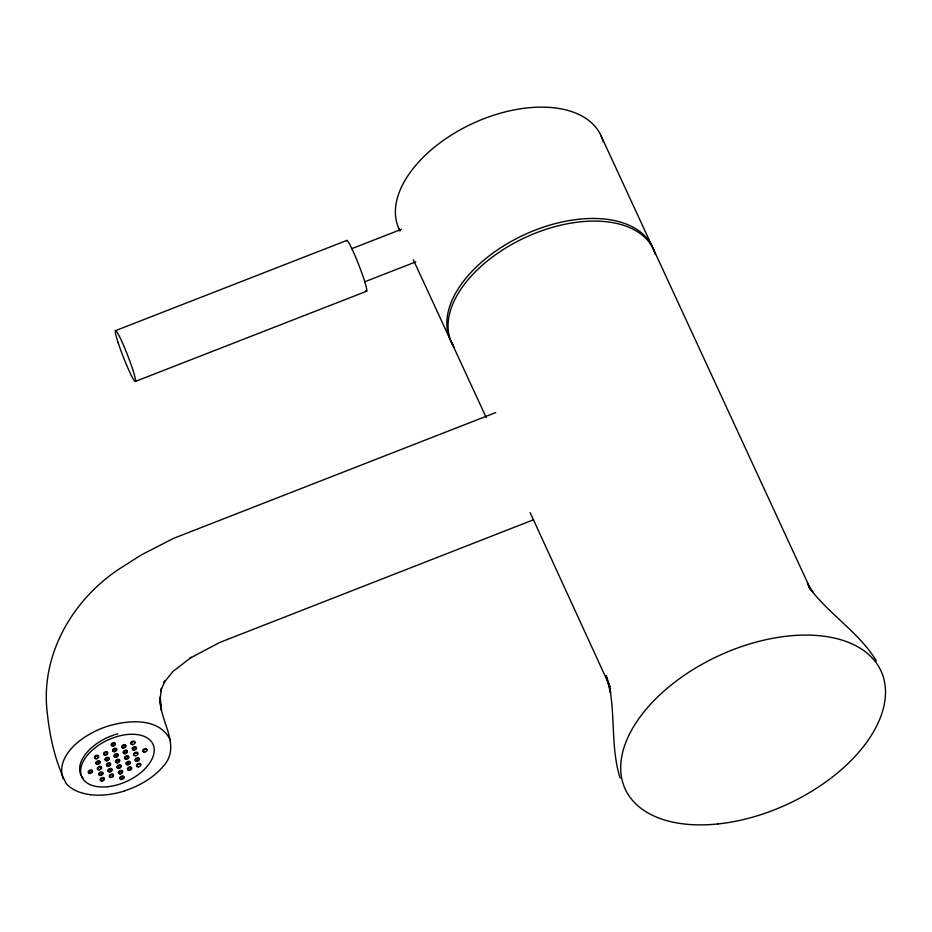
<?xml version="1.0" encoding="UTF-8"?>
<svg xmlns="http://www.w3.org/2000/svg" width="932" height="932" viewBox="0 0 932 932"><rect width="100%" height="100%" fill="white"/><g stroke="black" fill="none" stroke-linecap="round" stroke-linejoin="round"><path stroke-width="1.4" d="M163.659 682.807L164.917 680.954L160.688 690.95L161.422 688.445L159.85 701.318L160.199 697.066L161.481 709.986M163.939 682.608L173.037 671.401L191.328 657.293L189.942 658.213L219.696 642.463L533.512 519.765M115.451 330.662L346.704 240.468M351.515 248.762L401.412 229.307M364.54 281.872L415.777 261.88M135.408 381.409L366.66 291.215M495.742 412.561L173.503 538.381L141.151 555.029L119.459 568.811C74.257 598.554 42.779 650.851 46.6 705.885C48.825 732.482 54.266 759.72 66.195 783.579C72.207 790.441 81.294 793.447 90.078 794.623M124.422 790.907C139.066 786.06 153.023 778.243 163.147 766.407C181.495 746.66 160.945 722.836 160.024 700.876L161.376 710.196M170.311 740.125C159.407 717.104 128.162 719.993 107.634 726.214A56.934 33.237 -19.2 0 0 87.957 735.185C73.348 743.783 56.631 760.163 63.085 778.744M876.336 660.858C859.048 632.269 828.746 614.258 809.011 587.311L812.984 592.286L807.45 583.56L810.479 589.036L653.705 249.753M601.047 135.781L652.493 247.12M398.78 228.305L399.991 230.926M413.307 259.748L450.226 339.644M451.438 342.277L486.213 417.536M530.133 512.588L609.971 686.604L606.138 675.677L610.53 692.709L609.388 686.173C615.271 716.522 610.821 748.501 620.13 778.069M112.306 745.472A2.132 1.235 -24.8 0 1 111.269 744.097A2.132 1.235 -24.8 0 1 113.739 742.606A2.132 1.235 -24.8 0 1 115.09 743.783M114.881 744.202A2.132 1.235 -24.8 0 1 114.193 744.854M113.646 745.169A2.132 1.235 -24.8 0 1 113.261 745.32M131.913 743.946A2.132 1.235 -24.8 0 1 130.911 742.524A2.132 1.235 -24.8 0 1 133.474 741.068A2.132 1.235 -24.8 0 1 134.651 742.396M122.488 747.452A2.132 1.235 -24.8 0 1 122.01 745.786A2.132 1.235 -24.8 0 1 124.737 744.633A2.132 1.235 -24.8 0 1 125.401 746.217M124.55 746.986A2.132 1.235 -24.8 0 1 123.397 747.441M115.09 750.726A2.132 1.235 -24.8 0 1 112.586 750.074A2.132 1.235 -24.8 0 1 115.37 748.151A2.132 1.235 -24.8 0 1 116.081 750.039M105.421 754.477A2.132 1.235 -24.8 0 1 103.603 753.242A2.132 1.235 -24.8 0 1 106.679 751.728A2.132 1.235 -24.8 0 1 106.714 753.837M95.577 758.124A2.132 1.235 -24.8 0 1 94.563 756.691A2.132 1.235 -24.8 0 1 97.138 755.246A2.132 1.235 -24.8 0 1 98.314 756.574M97.778 757.262A2.132 1.235 -24.8 0 1 97.464 757.506M132.868 749.433A2.132 1.235 -24.8 0 1 132.74 747.569A2.132 1.235 -24.8 0 1 135.629 746.73A2.132 1.235 -24.8 0 1 135.559 748.641M135.245 748.897A2.132 1.235 -24.8 0 1 134.709 749.2M124.457 753.044A2.132 1.235 -24.8 0 1 123.385 751.437A2.132 1.235 -24.8 0 1 126.449 750.237A2.132 1.235 -24.8 0 1 126.321 752.31M125.995 752.543A2.132 1.235 -24.8 0 1 125.424 752.823M116.535 756.283A2.132 1.235 -24.8 0 1 114.019 755.805A2.132 1.235 -24.8 0 1 116.302 753.767A2.132 1.235 -24.8 0 1 117.921 755.048M117.758 755.328A2.132 1.235 -24.8 0 1 116.908 756.085M106.865 760.034A2.132 1.235 -24.8 0 1 105.118 758.66A2.132 1.235 -24.8 0 1 108.415 757.378A2.132 1.235 -24.8 0 1 107.634 759.731M96.52 763.611A2.132 1.235 -24.8 0 1 96.648 761.537A2.132 1.235 -24.8 0 1 99.666 761.153A2.132 1.235 -24.8 0 1 98.361 763.366M144.064 751.518A2.132 1.235 -24.8 0 1 142.806 750.237A2.132 1.235 -24.8 0 1 145.252 748.664A2.132 1.235 -24.8 0 1 146.674 749.829M134.627 755.06A2.132 1.235 -24.8 0 1 133.87 753.499A2.132 1.235 -24.8 0 1 136.538 752.194A2.132 1.235 -24.8 0 1 137.458 753.662M125.377 758.578A2.132 1.235 -24.8 0 1 124.935 756.854A2.132 1.235 -24.8 0 1 127.731 755.77A2.132 1.235 -24.8 0 1 128.173 757.483M127.253 758.205A2.132 1.235 -24.8 0 1 126.286 758.555M117.781 761.922A2.132 1.235 -24.8 0 1 115.486 761.06A2.132 1.235 -24.8 0 1 118.422 759.277A2.132 1.235 -24.8 0 1 118.83 761.293M106.679 765.44A2.132 1.235 -24.8 0 1 107.879 763.122A2.132 1.235 -24.8 0 1 110.395 763.739M109.883 764.706A2.132 1.235 -24.8 0 1 109.428 765.079M108.112 765.638A2.132 1.235 -24.8 0 1 107.052 765.626M98.291 769.226A2.132 1.235 -24.8 0 1 97.534 767.677A2.132 1.235 -24.8 0 1 100.202 766.36A2.132 1.235 -24.8 0 1 101.122 767.828M100.668 768.376A2.132 1.235 -24.8 0 1 100.178 768.737M89.041 772.745A2.132 1.235 -24.8 0 1 88.587 771.032A2.132 1.235 -24.8 0 1 91.394 769.937A2.132 1.235 -24.8 0 1 91.837 771.649M91.266 772.174A2.132 1.235 -24.8 0 1 90.905 772.383M135.606 760.5A2.132 1.235 -24.8 0 1 135.722 758.601A2.132 1.235 -24.8 0 1 138.553 757.867A2.132 1.235 -24.8 0 1 138.449 759.766M138.134 760.011A2.132 1.235 -24.8 0 1 137.4 760.396M127.16 764.17A2.132 1.235 -24.8 0 1 126.368 762.423A2.132 1.235 -24.8 0 1 129.466 761.409A2.132 1.235 -24.8 0 1 129.047 763.553M128.698 763.774A2.132 1.235 -24.8 0 1 128.115 764.007M119.226 767.49A2.132 1.235 -24.8 0 1 116.908 766.791A2.132 1.235 -24.8 0 1 119.378 764.857A2.132 1.235 -24.8 0 1 120.741 766.302M120.531 766.582A2.132 1.235 -24.8 0 1 119.785 767.211M109.359 771.23A2.132 1.235 -24.8 0 1 108.124 769.599A2.132 1.235 -24.8 0 1 111.386 768.539A2.132 1.235 -24.8 0 1 110.524 770.857M99.27 774.678A2.132 1.235 -24.8 0 1 99.689 772.535A2.132 1.235 -24.8 0 1 102.625 772.36A2.132 1.235 -24.8 0 1 101.052 774.574M137.505 766.174A2.132 1.235 -24.8 0 1 136.794 764.578A2.132 1.235 -24.8 0 1 139.544 763.32A2.132 1.235 -24.8 0 1 140.254 764.916M130.131 769.331A2.132 1.235 -24.8 0 1 127.428 768.853A2.132 1.235 -24.8 0 1 130.154 766.85A2.132 1.235 -24.8 0 1 130.934 768.737M120.473 773.117A2.132 1.235 -24.8 0 1 118.422 772.034A2.132 1.235 -24.8 0 1 121.475 770.414A2.132 1.235 -24.8 0 1 121.568 772.535M110.43 776.81A2.132 1.235 -24.8 0 1 109.394 775.436A2.132 1.235 -24.8 0 1 111.863 773.944A2.132 1.235 -24.8 0 1 113.226 775.121M112.632 775.96A2.132 1.235 -24.8 0 1 112.318 776.205M101.169 780.352A2.132 1.235 -24.8 0 1 100.458 778.744A2.132 1.235 -24.8 0 1 103.196 777.486A2.132 1.235 -24.8 0 1 103.918 779.094M103.394 779.63A2.132 1.235 -24.8 0 1 103.056 779.851M121.917 778.674A2.132 1.235 -24.8 0 1 119.925 777.451A2.132 1.235 -24.8 0 1 123.222 776.053A2.132 1.235 -24.8 0 1 122.488 778.43M83.321 778.453A39.144 22.729 -24.8 0 1 114.24 734.917M115.44 734.533A39.144 22.729 -24.8 0 1 117.851 733.857M124.434 790.988A56.945 33.447 -19.3 0 1 90.031 794.693M346.564 240.747A27.284 2.318 68.7 0 1 359.484 266.657A27.284 2.318 68.7 0 1 365.705 290.621M453.302 345.201A111.211 64.588 -24.8 0 1 523.935 234.911A111.211 64.588 -24.8 0 1 654.252 251.885M399.886 230.577A111.211 64.588 -24.8 0 1 476.473 121.777A111.211 64.588 -24.8 0 1 603.144 141.781M454.513 347.834A111.211 64.588 -24.8 0 1 525.159 237.544A111.211 64.588 -24.8 0 1 655.464 254.518M112.935 746.159A2.132 1.235 -24.8 0 0 115.405 743.841A2.132 1.235 -24.8 0 0 112.061 744.202A2.132 1.235 -24.8 0 0 112.935 746.159M132.542 744.633A2.132 1.235 -24.8 0 0 135.024 742.315A2.132 1.235 -24.8 0 0 131.668 742.676A2.132 1.235 -24.8 0 0 132.542 744.633M123.467 748.175A2.132 1.235 -24.8 0 0 125.936 745.868A2.132 1.235 -24.8 0 0 122.581 746.217A2.132 1.235 -24.8 0 0 123.467 748.175M114.38 751.716A2.132 1.235 -24.8 0 0 116.85 749.41A2.132 1.235 -24.8 0 0 113.494 749.759A2.132 1.235 -24.8 0 0 114.38 751.716M105.293 755.258A2.132 1.235 -24.8 0 0 107.763 752.951A2.132 1.235 -24.8 0 0 104.419 753.301A2.132 1.235 -24.8 0 0 105.293 755.258M96.206 758.799A2.132 1.235 -24.8 0 0 98.687 756.493A2.132 1.235 -24.8 0 0 95.332 756.842A2.132 1.235 -24.8 0 0 96.206 758.799M133.987 750.19A2.132 1.235 -24.8 0 0 136.468 747.883A2.132 1.235 -24.8 0 0 133.113 748.233A2.132 1.235 -24.8 0 0 133.987 750.19M124.9 753.732A2.132 1.235 -24.8 0 0 127.381 751.425A2.132 1.235 -24.8 0 0 124.026 751.774A2.132 1.235 -24.8 0 0 124.9 753.732M115.824 757.273A2.132 1.235 -24.8 0 0 118.294 754.967A2.132 1.235 -24.8 0 0 114.939 755.316A2.132 1.235 -24.8 0 0 115.824 757.273M106.737 760.827A2.132 1.235 -24.8 0 0 109.207 758.508A2.132 1.235 -24.8 0 0 105.852 758.858A2.132 1.235 -24.8 0 0 106.737 760.827M97.65 764.368A2.132 1.235 -24.8 0 0 100.12 762.05A2.132 1.235 -24.8 0 0 96.777 762.411A2.132 1.235 -24.8 0 0 97.65 764.368M144.518 752.206A2.132 1.235 -24.8 0 0 146.988 749.899A2.132 1.235 -24.8 0 0 143.633 750.248A2.132 1.235 -24.8 0 0 144.518 752.206M135.431 755.747A2.132 1.235 -24.8 0 0 137.901 753.44A2.132 1.235 -24.8 0 0 134.558 753.79A2.132 1.235 -24.8 0 0 135.431 755.747M126.344 759.3A2.132 1.235 -24.8 0 0 128.826 756.982A2.132 1.235 -24.8 0 0 125.471 757.332A2.132 1.235 -24.8 0 0 126.344 759.3M117.257 762.842A2.132 1.235 -24.8 0 0 119.739 760.524A2.132 1.235 -24.8 0 0 116.384 760.873A2.132 1.235 -24.8 0 0 117.257 762.842M108.182 766.384A2.132 1.235 -24.8 0 0 110.652 764.065A2.132 1.235 -24.8 0 0 107.296 764.426A2.132 1.235 -24.8 0 0 108.182 766.384M99.095 769.925A2.132 1.235 -24.8 0 0 101.565 767.619A2.132 1.235 -24.8 0 0 98.21 767.968A2.132 1.235 -24.8 0 0 99.095 769.925M90.008 773.467A2.132 1.235 -24.8 0 0 92.478 771.16A2.132 1.235 -24.8 0 0 89.134 771.51A2.132 1.235 -24.8 0 0 90.008 773.467M136.876 761.316A2.132 1.235 -24.8 0 0 139.346 758.998A2.132 1.235 -24.8 0 0 135.99 759.347A2.132 1.235 -24.8 0 0 136.876 761.316M127.789 764.857A2.132 1.235 -24.8 0 0 130.259 762.539A2.132 1.235 -24.8 0 0 126.915 762.9A2.132 1.235 -24.8 0 0 127.789 764.857M118.702 768.399A2.132 1.235 -24.8 0 0 121.183 766.081A2.132 1.235 -24.8 0 0 117.828 766.442A2.132 1.235 -24.8 0 0 118.702 768.399M109.615 771.941A2.132 1.235 -24.8 0 0 112.096 769.634A2.132 1.235 -24.8 0 0 108.741 769.983A2.132 1.235 -24.8 0 0 109.615 771.941M100.54 775.482A2.132 1.235 -24.8 0 0 103.009 773.176A2.132 1.235 -24.8 0 0 99.654 773.525A2.132 1.235 -24.8 0 0 100.54 775.482M138.32 766.873A2.132 1.235 -24.8 0 0 140.79 764.555A2.132 1.235 -24.8 0 0 137.435 764.916A2.132 1.235 -24.8 0 0 138.32 766.873M129.233 770.414A2.132 1.235 -24.8 0 0 131.703 768.108A2.132 1.235 -24.8 0 0 128.348 768.457A2.132 1.235 -24.8 0 0 129.233 770.414M120.146 773.956A2.132 1.235 -24.8 0 0 122.616 771.649A2.132 1.235 -24.8 0 0 119.273 771.999A2.132 1.235 -24.8 0 0 120.146 773.956M111.059 777.498A2.132 1.235 -24.8 0 0 113.529 775.191A2.132 1.235 -24.8 0 0 110.186 775.541A2.132 1.235 -24.8 0 0 111.059 777.498M101.972 781.051A2.132 1.235 -24.8 0 0 104.454 778.733A2.132 1.235 -24.8 0 0 101.099 779.082A2.132 1.235 -24.8 0 0 101.972 781.051M121.591 779.513A2.132 1.235 -24.8 0 0 124.061 777.206A2.132 1.235 -24.8 0 0 120.706 777.556A2.132 1.235 -24.8 0 0 121.591 779.513M107.681 786.736A39.144 22.729 -24.8 0 0 153.023 744.342A39.144 22.729 -24.8 0 0 91.569 750.808A39.144 22.729 -24.8 0 0 107.681 786.736M118.131 342.627A27.284 2.318 68.7 0 0 135.187 381.456A27.284 2.318 68.7 0 0 122.977 344.025A27.284 2.318 68.7 0 0 118.131 342.627M718.036 823.935A140.872 81.806 -24.8 0 0 881.194 671.378A140.872 81.806 -24.8 0 0 660.054 694.643A140.872 81.806 -24.8 0 0 718.036 823.935"/></g></svg>
